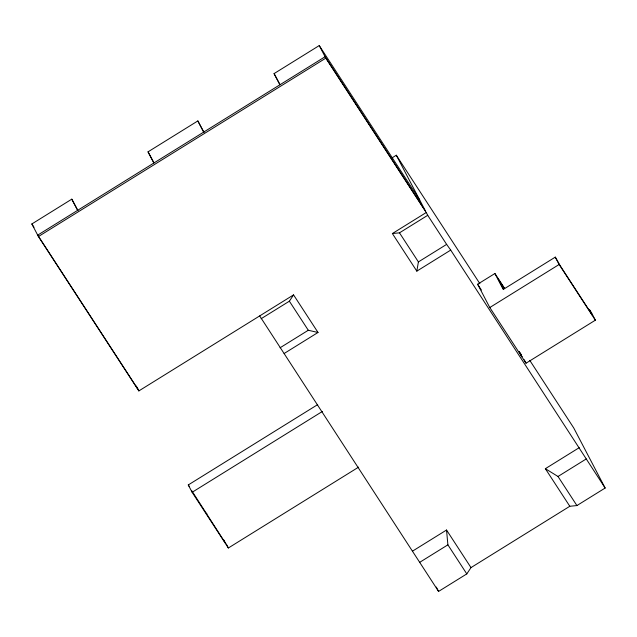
<?xml version="1.0" encoding="UTF-8"?>
<svg xmlns="http://www.w3.org/2000/svg" width="637" height="637" viewBox="0 0 637 637"><rect width="100%" height="100%" fill="white"/><g stroke="black" fill="none" stroke-linecap="round" stroke-linejoin="round"><path stroke-width="0.96" d="M416.829 271.139L418.398 261.911L399.487 232.839L392.376 233.548L416.829 271.139L450.709 250.102L605.15 488.038L576.915 505.563L569.812 506.272L470.99 567.607L466.802 573.905L438.574 591.431L259.681 315.92M261.138 318.715L289.373 301.19L293.561 294.891L318.014 332.474L284.134 353.503M519.458 352.094L519.362 352.189A0.844 0.804 -39.3 0 1 519.458 351.895L519.314 351.966M293.561 294.891L138.866 390.911L38.427 236.534L31.85 223.961L71.798 199.158L77.993 210.704M153.875 163.024L148.031 151.845L197.844 120.926L204.031 132.472M279.914 84.785L274.069 73.605L319.248 45.569L419.687 199.946M38.427 236.534L325.818 58.142L319.248 45.569M392.193 157.785L396.31 155.229L479.868 283.672M392.376 233.548L426.257 212.519L325.818 58.142M399.487 232.839L427.722 215.314L426.257 212.519M280.057 347.786L308.292 330.261L318.014 332.474M418.398 261.911L446.633 244.385L450.709 250.102M494.909 273.512L503.238 289.437L555.289 257.125L560.297 265.9L592.267 315.036L589.392 309.542L591.518 312.815L595.372 320.18L526.027 363.217L489.797 307.528L477.623 284.237L494.909 273.512L504.647 288.473M358.607 467.136L228.365 547.987L192.135 492.29L188.281 484.932L317.696 404.599M192.135 492.29L322.378 411.446M489.797 307.528L559.135 264.49L555.289 257.125M520.763 354.793L520.915 355.088M520.644 355.382L521.536 354.952M521.576 356.816L522.276 356.378M412.657 551.053L446.537 530.024L470.99 567.607M569.812 506.272L545.36 468.689L579.24 447.66M419.656 562.36L447.891 544.834L446.537 530.024M545.36 468.689L558.004 476.484L586.231 458.959M521.01 354.881L521.416 354.698M521.297 354.857L521.185 354.562M206.77 513.709L206.396 513.207L206.667 513.725M559.135 264.49L595.372 320.18M504.52 288.641L498.015 278.648L503.533 289.198M529.793 360.399L573.738 427.953L605.15 488.038M477.623 284.237L481.405 290.058M520.493 353.71L521.209 354.905M427.722 215.314L446.633 244.385M558.004 476.484L576.915 505.563M274.069 73.605L279.818 84.291M289.373 301.19L308.292 330.261M447.891 544.834L466.802 573.905M148.031 151.845L153.772 162.531M31.85 223.961L34.008 227.274M138.133 389.518L37.694 235.133L325.093 56.741L425.524 211.126L396.31 155.229M188.281 484.932L189.348 486.572M519.211 351.624L520.071 353.049M524.227 359.77L526.027 363.217M197.844 120.926L203.681 132.106M436.281 587.051L438.574 591.431M71.798 199.158L77.642 210.337M226.223 543.894L228.365 547.987M223.619 539.706L225.259 542.843L191.649 490.562M136.334 386.078L138.866 390.911M520.819 353.949A1.194 1.147 -39.3 0 1 520.365 354.029M521.392 354.658A1.194 1.147 -39.3 0 1 520.939 354.737M519.888 352.898A0.844 0.804 -39.3 0 1 520.031 352.603"/></g></svg>
